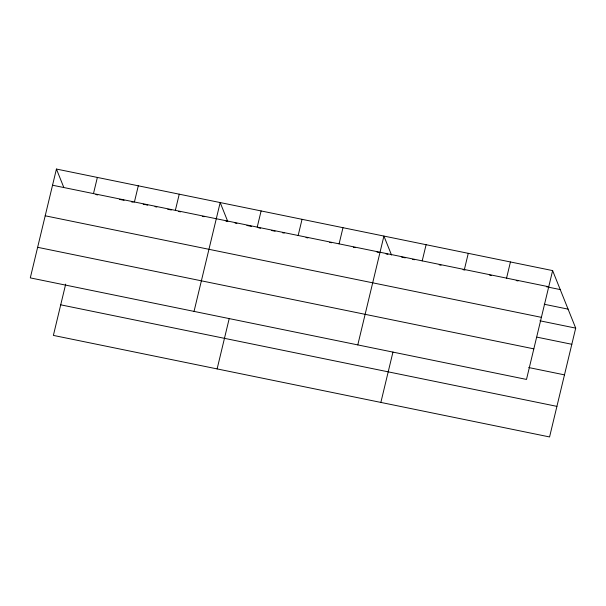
<?xml version="1.0" encoding="UTF-8"?>
<svg xmlns="http://www.w3.org/2000/svg" width="606" height="606" viewBox="0 0 606 606"><rect width="100%" height="100%" fill="white"/><g stroke="black" fill="none" stroke-linecap="round" stroke-linejoin="round"><path stroke-width="0.91" d="M56.426 169.051L30.3 277.881L526.493 379.432L552.619 270.594L56.426 169.051L63.698 187.171M65.69 284.123L53.381 335.406L549.574 436.949L575.7 328.119L552.619 270.594M93.483 193.602L97.361 177.429M134.418 201.98L138.297 185.807M175.354 210.358L179.24 194.185M194.041 311.393L220.175 202.563L227.788 221.546L225.97 221.167M217.122 368.91L229.22 318.529M257.224 227.106L261.11 210.941M298.16 235.484L302.046 219.319M339.095 243.862L342.981 227.697M357.79 344.905L383.916 236.067L391.529 255.05M380.863 402.422L392.961 352.041M422.208 260.875L426.094 244.703M464.385 269.503L468.271 253.331M506.563 278.139L510.441 261.966M52.548 185.224L548.741 286.767M95.884 194.549L97.702 194.92M119.534 199.389L124.086 200.321M131.358 201.806L133.184 202.184M143.19 204.23L145.008 204.601M145.917 204.79L147.735 205.161M155.015 206.646L156.833 207.025M167.748 209.252L171.384 210.002M178.664 211.486L180.482 211.865M202.313 216.327L204.139 216.706M235.067 223.031L236.885 223.402M246.892 225.455L251.437 226.386M258.717 227.871L260.535 228.242M271.45 230.477L275.094 231.219M282.366 232.712L284.191 233.083M306.022 237.552L307.84 237.923M329.672 242.392L331.49 242.764M353.328 247.233L355.146 247.604M376.977 252.073L378.795 252.444M386.075 253.937L387.893 254.308M401.619 257.118L405.285 257.868M412.618 259.368L414.451 259.747M439.206 264.807L441.047 265.186M463.045 269.685L464.885 270.064M489.64 275.132L491.474 275.503M516.229 280.57L518.062 280.949M546.483 286.767L560.239 289.577M544.249 304.257L568.087 309.136M45.208 215.797L541.4 317.347M539.938 320.801L575.7 328.119M536.977 337.156L571.814 344.284M37.64 247.309L533.833 348.851M528.72 367.547L564.474 374.864M60.721 304.826L556.914 406.368"/></g></svg>
